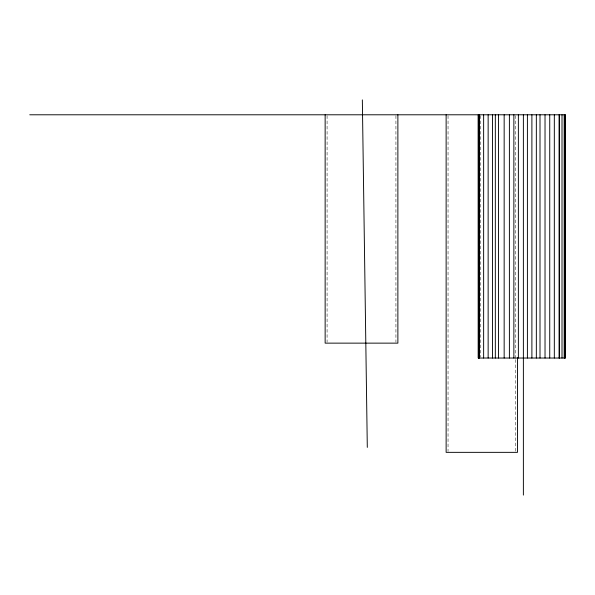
<?xml version="1.0" encoding="UTF-8"?>
<svg xmlns="http://www.w3.org/2000/svg" width="595" height="595" viewBox="0 0 595 595"><rect width="100%" height="100%" fill="white"/><g stroke="black" fill="none" stroke-linecap="round" stroke-linejoin="round"><path stroke-width="0.45" stroke-dasharray="2.98 2.23" d="M515.56 115.72L515.56 358.688M515.56 359.611L515.56 452.349M480.492 115.69L480.492 357.134M448.042 115.72L448.042 451.419M395.928 115.72L395.928 342.214M327.079 115.72L327.079 342.214"/><path stroke-width="0.89" d="M29.75 114.79L565.25 114.79L565.25 358.034L478.283 358.034L478.283 114.79L478.335 358.034M362.34 99.9L367.301 447.388M565.109 114.79L565.109 358.034M564.938 114.79L564.938 358.034M564.186 114.79L564.186 358.034M562.007 114.79L562.007 358.034M559.56 114.79L559.56 358.034M559.077 114.79L559.077 358.034M554.324 114.79L554.324 358.034M549.735 114.79L549.735 358.034M545.027 114.79L545.027 358.034M540.007 114.79L540.007 358.034M536.34 114.79L536.34 358.034M531.893 114.79L531.893 358.034M527.401 114.79L527.401 358.034M523.377 114.79L523.377 495.099M518.371 114.79L518.371 358.034M517.479 357.759L517.479 452.349L446.131 452.349L446.131 114.79M513.864 114.79L513.864 358.034M509.394 114.79L509.394 358.034M504.158 114.79L504.158 358.034M498.491 114.79L498.491 358.034M495.33 114.79L495.33 358.034M492.519 114.79L492.519 358.034M488.145 114.79L488.145 358.034M483.638 114.79L483.638 358.034M479.54 114.79L479.54 358.034M478.96 114.79L478.96 358.034M478.551 114.79L478.551 358.034M397.877 114.79L397.877 343.137L325.145 343.137L325.145 114.79"/></g></svg>
